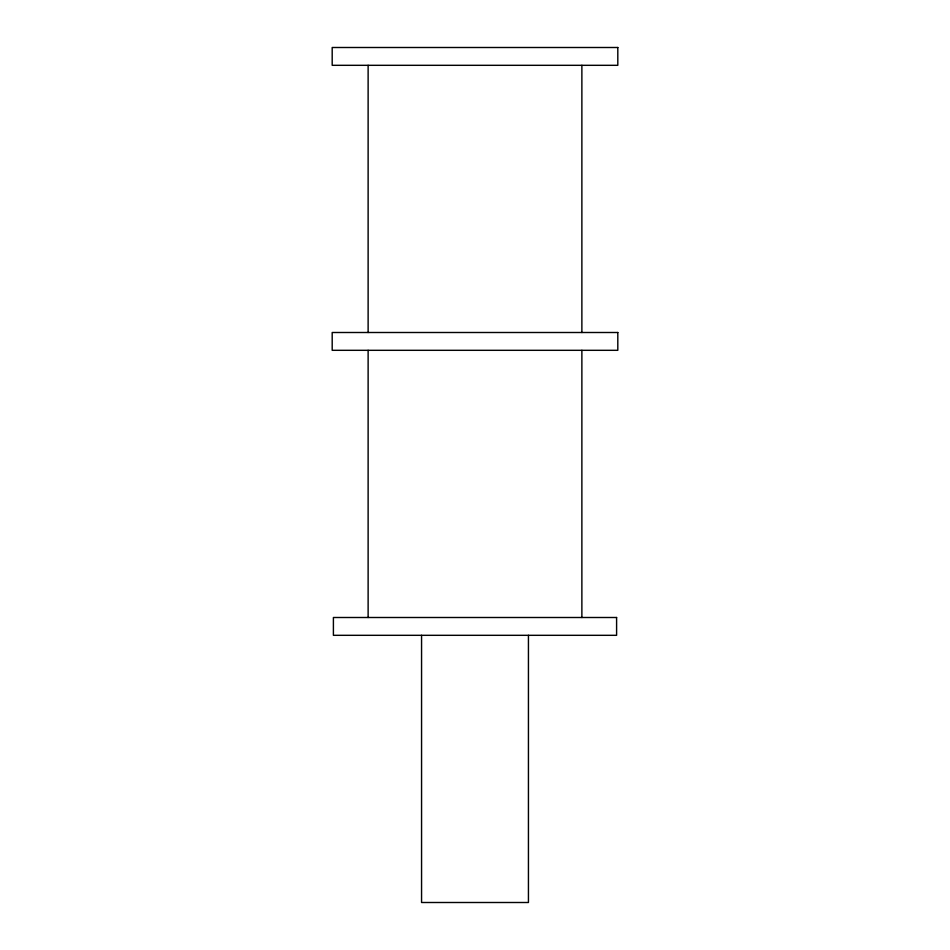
<?xml version="1.0" encoding="UTF-8"?>
<svg xmlns="http://www.w3.org/2000/svg" width="950" height="950" viewBox="0 0 950 950"><rect width="100%" height="100%" fill="white"/><g stroke="black" fill="none" stroke-linecap="round" stroke-linejoin="round"><path stroke-width="1.43" d="M581.875 65.312L581.875 332.5M581.875 350.312L581.875 617.5M528.438 635.312L528.438 902.5L421.562 902.5L421.562 635.312M368.125 65.312L368.125 332.5M368.125 350.312L368.125 617.5M617.809 47.5L332.191 47.5L332.191 65.312L617.809 65.312L617.809 47.5M617.809 332.5L332.191 332.5L332.191 350.312L617.809 350.312L617.809 332.5M616.597 617.5L333.402 617.5L333.402 635.312L616.597 635.312L616.597 617.5"/></g></svg>
